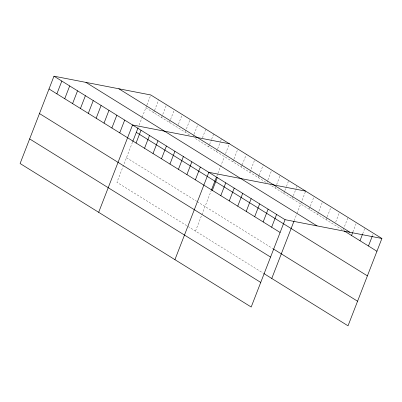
<?xml version="1.0" encoding="UTF-8"?>
<svg xmlns="http://www.w3.org/2000/svg" width="402" height="402" viewBox="0 0 402 402"><rect width="100%" height="100%" fill="white"/><g stroke="black" fill="none" stroke-linecap="round" stroke-linejoin="round"><path stroke-width="0.3" stroke-dasharray="2.01 1.51" d="M132.509 142.162L116.932 182.317L263.29 273.204M139.127 125.097L141.946 117.831M142.162 117.273L146.75 105.44M146.976 104.862L150.805 94.983M153.705 112.645L154.383 110.902M154.609 110.319L158.664 99.862M161.564 117.525L166.523 104.741M169.418 122.404L170.322 120.077M170.548 119.5L174.378 109.62M178.403 124.379L182.237 114.5M185.136 132.163L190.091 119.379M193.216 136.459L193.895 134.715M194.121 134.137L197.95 124.258M202.427 137.851L205.809 129.137M208.708 146.8L209.382 145.057M209.608 144.474L211.412 139.826M211.638 139.243L213.663 134.017M216.562 151.68L217.467 149.353M217.688 148.77L220.396 141.8M220.618 141.218L221.522 138.896M195.503 231.11L211.08 190.95M216.829 176.126L217.698 173.89M217.914 173.332L224.422 156.554M225.547 153.649L229.376 143.775M232.894 161.82L233.793 159.493M234.019 158.911L237.853 149.036M241.366 167.081L242.044 165.338M242.27 164.755L246.325 154.298M249.843 172.342L254.798 159.559M258.315 177.604L258.988 175.86M259.215 175.277L263.27 164.82M267.687 180.538L266.787 182.865L194.04 137.69M267.913 179.96L271.521 170.664M275.259 188.126L275.712 186.965M276.611 184.639L280.219 175.342M283.737 193.387L284.636 191.066M284.862 190.483L286.214 186.995M286.44 186.417L288.691 180.604M292.209 198.648L293.108 196.327M293.334 195.744L296.038 188.774M296.264 188.191L297.163 185.865M294.174 220.688L296.776 213.975M296.993 213.417L305.641 191.131M309.153 209.171L310.058 206.849M310.284 206.266L314.113 196.392M317.63 214.437L322.585 201.653M326.102 219.698L327.002 217.371M327.228 216.794L331.057 206.914M335.7 222.055L339.534 212.176M347.78 218.02L343.047 230.22L269.963 184.84M352.876 231.994L356.031 223.859M362.699 233.768L364.73 228.542M372.523 235.547L372.976 234.386M145.851 107.766L189.85 135.087M126.474 157.715L196.663 201.301M197.191 201.628L272.832 248.602"/><path stroke-width="0.6" d="M53.974 76.184L20.1 163.519L251.195 307.017L285.068 219.683L53.974 76.184L150.805 94.983L381.9 238.481L348.026 325.816L263.823 273.531M56.873 93.842L61.833 81.058M64.732 98.721L69.692 85.938M72.586 103.6L77.546 90.817M80.445 108.48L85.405 95.696M88.304 113.359L93.259 100.575M96.158 118.238L101.118 105.455M104.017 123.118L108.977 110.334M111.877 127.997L116.831 115.213M119.731 132.876L124.69 120.092M98.671 212.306L132.544 124.972L229.376 143.775M132.73 141.584L138.042 127.896M136.062 143.017L141.022 130.233M144.534 148.278L149.494 135.494M153.006 153.539L157.966 140.755M161.483 158.8L166.438 146.016M169.956 164.061L174.915 151.278M178.428 169.322L183.387 156.544M186.9 174.589L191.86 161.805M195.377 179.85L200.332 167.066M174.93 259.662L208.809 172.327L305.641 191.131M211.301 190.377L216.397 177.247M212.321 190.372L217.281 177.589M220.793 195.633L225.753 182.85M229.271 200.894L234.225 188.111M237.743 206.156L242.702 193.372M246.215 211.417L251.175 198.633M254.687 216.678L259.647 203.894M263.164 221.939L268.119 209.161M271.636 227.2L276.596 214.422M271.762 278.465L293.957 221.246M351.524 235.482L352.649 232.577M359.996 240.743L362.473 234.351M368.468 246.004L372.302 236.125M285.068 219.683L381.9 238.481M118.851 88.777L349.946 232.281M344.107 230.879L376.94 251.265M85.927 82.385L317.022 225.884M136.308 132.369L367.398 275.867M49.019 88.963L280.109 232.467M273.365 248.928L357.569 301.219M39.476 113.565L270.566 257.069M29.642 138.916L260.737 282.415"/></g></svg>
